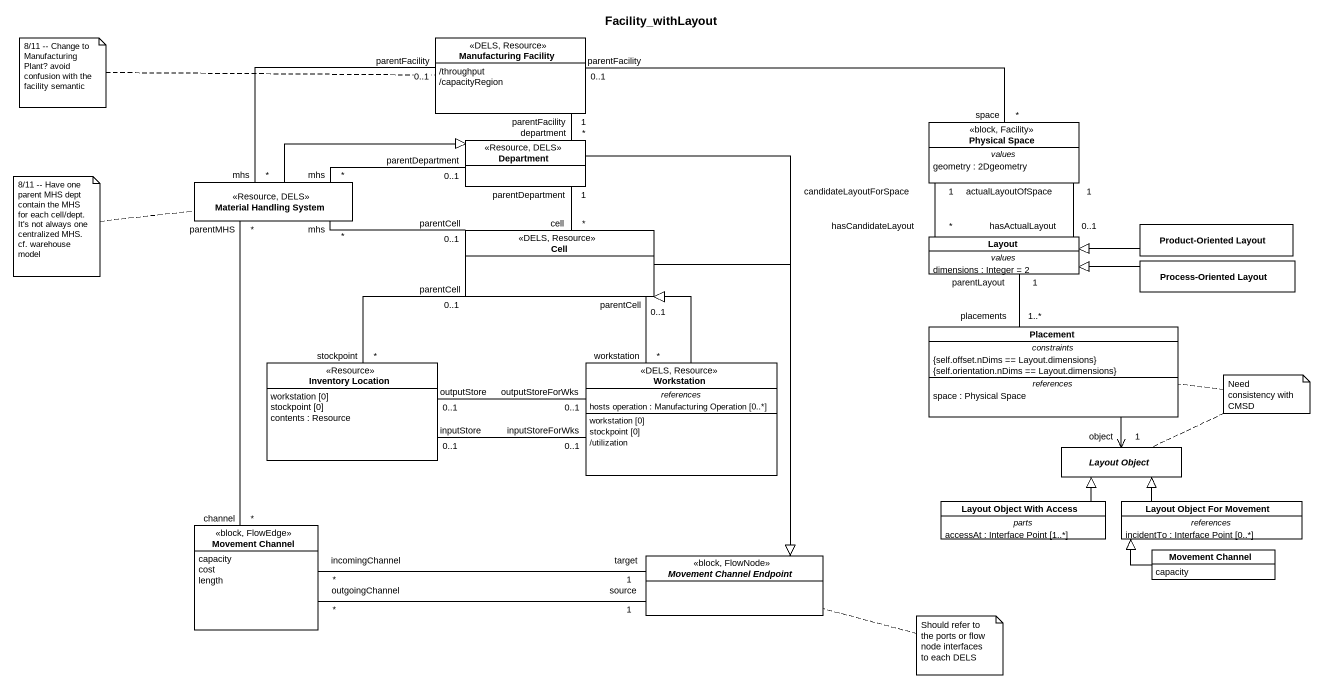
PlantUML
@startuml
title Facility_withLayout
hide circle
hide empty members
class "Manufacturing Facility" as Manufacturing_Facility <<DELS, Resource>> {
  /throughput
  /capacityRegion
}
class "Physical Space" as Physical_Space <<block, Facility>> {
  -- values --
  geometry : 2Dgeometry
}
class Department <<Resource, DELS>>
class "Material Handling System" as Material_Handling_System <<Resource, DELS>>
class Cell <<DELS, Resource>>
class Layout {
  -- values --
  dimensions : Integer = 2
}
class "Product-Oriented Layout" as Product_Oriented_Layout
class "Process-Oriented Layout" as Process_Oriented_Layout
class "Inventory Location" as Inventory_Location <<Resource>> {
  workstation [0]
  stockpoint [0]
  contents : Resource
}
class Workstation <<DELS, Resource>> {
  -- references --
  hosts operation : Manufacturing Operation [0..*]
  --
  workstation [0]
  stockpoint [0]
  /utilization
}
class Placement {
  -- constraints --
  {self.offset.nDims == Layout.dimensions}
  {self.orientation.nDims == Layout.dimensions}
  -- references --
  space : Physical Space
}
abstract class "Layout Object" as Layout_Object
class "Layout Object With Access" as Layout_Object_With_Access {
  -- parts --
  accessAt : Interface Point [1..*]
}
class "Layout Object For Movement" as Layout_Object_For_Movement {
  -- references --
  incidentTo : Interface Point [0..*]
}
class "Movement Channel" as Movement_Channel <<block, FlowEdge>> {
  capacity
  cost
  length
}
abstract class "Movement Channel Endpoint" as Movement_Channel_Endpoint <<block, FlowNode>>
class "Movement Channel" as Movement_Channel_2 {
  capacity
}
Manufacturing_Facility "parentFacility\n0..1" -right- "space\n*" Physical_Space
Manufacturing_Facility "parentFacility\n1" -- "department\n*" Department
Manufacturing_Facility "parentFacility\n0..1" -left- "mhs\n*" Material_Handling_System
Physical_Space "candidateLayoutForSpace\n1" -- "hasCandidateLayout\n*" Layout
Physical_Space "actualLayoutOfSpace\n1" -- "hasActualLayout\n0..1" Layout
Department "parentDepartment\n0..1" -left- "mhs\n*" Material_Handling_System
Department "parentDepartment\n1" -- "cell\n*" Cell
Department --|> Movement_Channel_Endpoint
Material_Handling_System -right-|> Department
Material_Handling_System "parentMHS\n*" -- "channel\n*" Movement_Channel
Cell "parentCell\n0..1" -left- "mhs\n*" Material_Handling_System
Cell "parentCell\n0..1" -- "stockpoint\n*" Inventory_Location
Cell "parentCell\n0..1" -- "workstation\n*" Workstation
Cell --|> Movement_Channel_Endpoint
Layout "parentLayout\n1" -- "placements\n1..*" Placement
Product_Oriented_Layout -left-|> Layout
Process_Oriented_Layout -left-|> Layout
Workstation -up-|> Cell
Workstation "outputStoreForWks\n0..1" -left- "outputStore\n0..1" Inventory_Location
Workstation "inputStoreForWks\n0..1" -left- "inputStore\n0..1" Inventory_Location
Layout_Object "object\n1" <-up- Placement
Layout_Object_With_Access -right-|> Layout_Object
Layout_Object_For_Movement -up-|> Layout_Object
Movement_Channel "incomingChannel\n*" -right- "target\n1" Movement_Channel_Endpoint
Movement_Channel "outgoingChannel\n*" -right- "source\n1" Movement_Channel_Endpoint
Movement_Channel_2 -up-|> Layout_Object_For_Movement
note left of Manufacturing_Facility : 8/11 -- Change to Manufacturing Plant? avoid confusion with the facility semantic
note left of Material_Handling_System : 8/11 -- Have one parent MHS dept contain the MHS for each cell/dept. It's not always one centralized MHS. cf. warehouse model
note as N3
  Need consistency with CMSD
end note
N3 .. Layout_Object
N3 .. Placement
note right of Movement_Channel_Endpoint : Should refer to the ports or flow node interfaces to each DELS
@enduml
